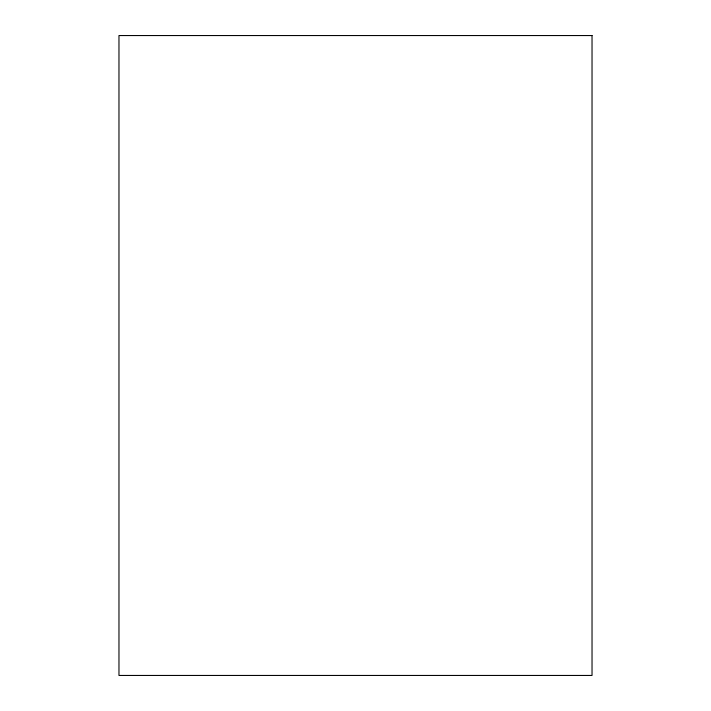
<?xml version="1.0" encoding="UTF-8"?>
<svg xmlns="http://www.w3.org/2000/svg" width="711" height="711" viewBox="0 0 711 711"><rect width="100%" height="100%" fill="white"/><g stroke="black" fill="none" stroke-linecap="round" stroke-linejoin="round"><path stroke-width="1.07" d="M592.032 35.55L118.968 35.55L118.968 675.45L592.032 675.45L592.032 35.55"/></g></svg>
